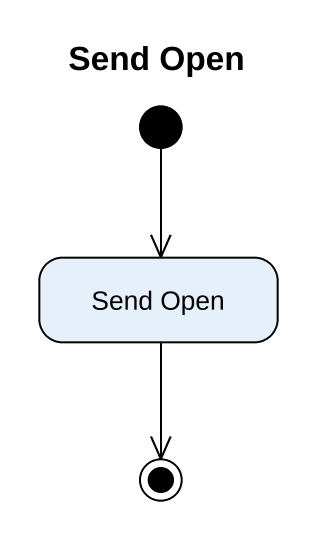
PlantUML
@startuml
title Send Open
hide empty description
state "Send Open" as Send_Open
[*] --> Send_Open
Send_Open --> [*]
@enduml
